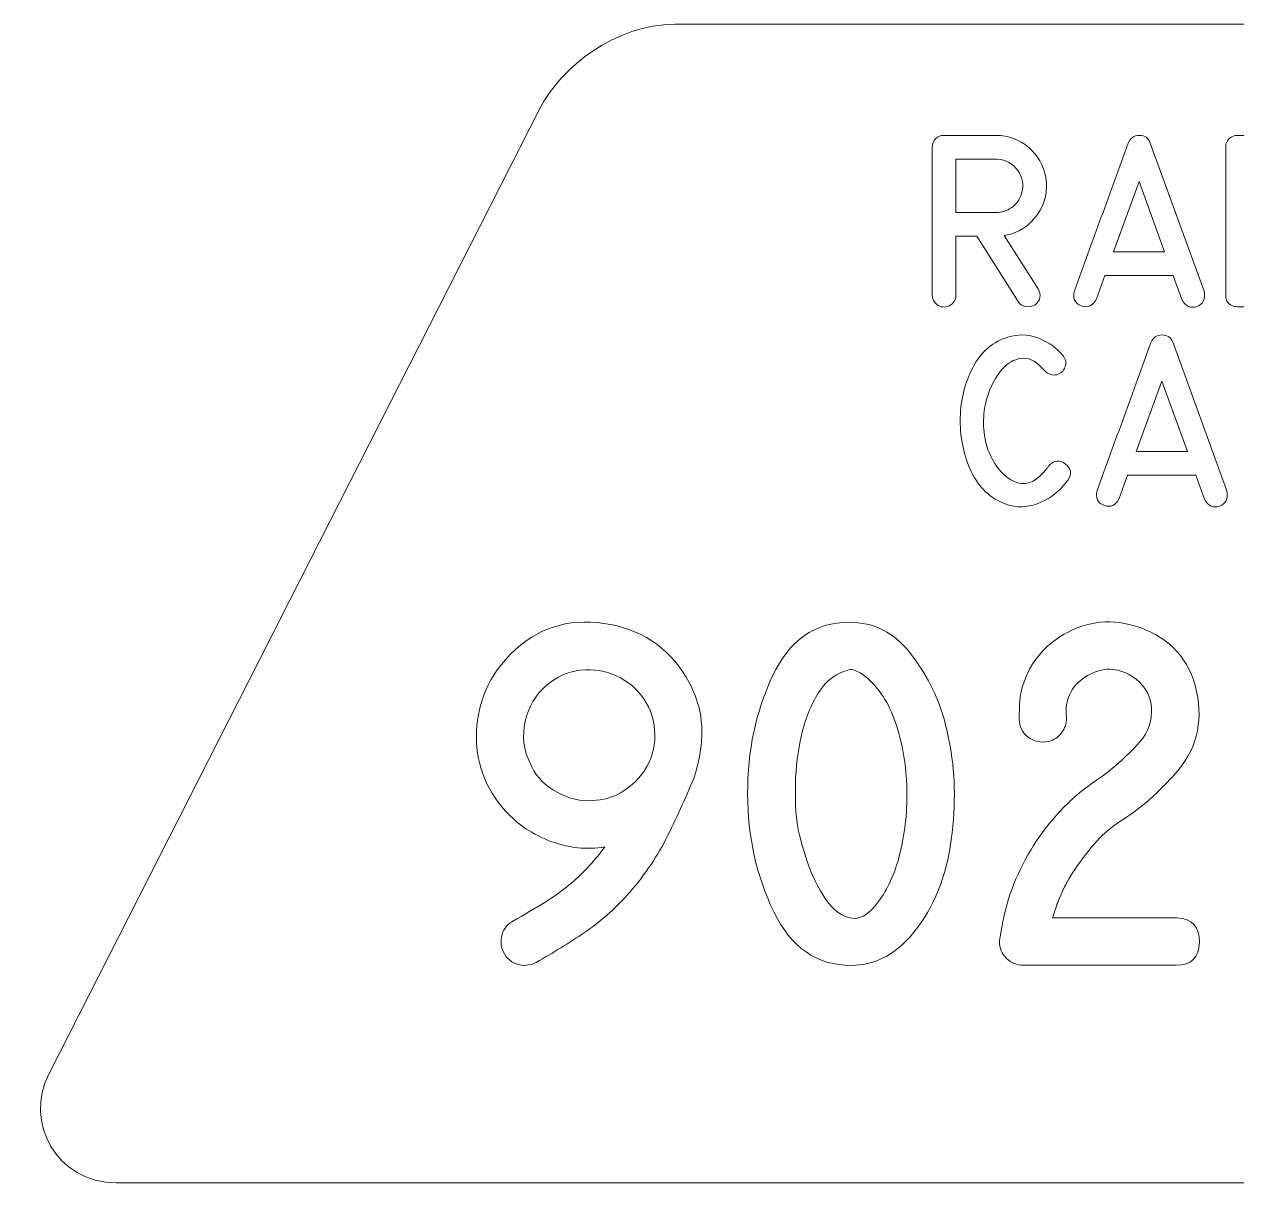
# Model space of a CAD drawing. Header units: millimetres. Extents: x -767 to 123, y -199 to 166.
# Drawn here: x -233.01 to -203.1, y 109.39 to 137.97 of the extents above; entities that cross this region are included whole.
import ezdxf

# ---------------------------------------------------------------- set-up
doc = ezdxf.new("R2010")
doc.units = ezdxf.units.MM
doc.header["$MEASUREMENT"] = 0
doc.layers.add('Cut', color=7, linetype='Continuous')
doc.layers.add('Engrave', color=7, linetype='Continuous', plot=False)

msp = doc.modelspace()

# ---------------------------------------------------------------- linework, layer by layer
at = {"layer": 'Cut', "color": 250, "lineweight": 9}
msp.add_open_spline([(-185.5372, 109.3908), (-185.5372, 109.3908), (-230.7437, 109.3908), (-230.7437, 109.3908), (-230.7437, 109.3908), (-232.2178, 109.3908), (-233.0134, 110.8837), (-232.4091, 112.0717), (-232.4091, 112.0717), (-232.4091, 112.0717), (-220.2926, 135.892), (-220.2926, 135.892), (-220.2926, 135.892), (-219.7696, 136.9202), (-218.4161, 137.9732), (-216.9634, 137.9732), (-216.9634, 137.9732), (-216.9634, 137.9732), (-185.5372, 137.9732), (-185.5372, 137.9732), (-185.5372, 137.9732), (-184.4373, 137.9732), (-183.5374, 137.1155), (-183.5374, 136.0678), (-183.5374, 136.0678), (-183.5374, 136.0678), (-183.5374, 111.2962), (-183.5374, 111.2962), (-183.5374, 111.2962), (-183.5374, 110.2484), (-184.4377, 109.3908), (-185.5372, 109.3908)], degree=3, knots=[0, 0, 0, 0, 0.1111111, 0.1111111, 0.1111111, 0.1111111, 0.2222222, 0.2222222, 0.2222222, 0.2222222, 0.3333333, 0.3333333, 0.3333333, 0.3333333, 0.4444444, 0.4444444, 0.4444444, 0.4444444, 0.5555556, 0.5555556, 0.5555556, 0.5555556, 0.6666667, 0.6666667, 0.6666667, 0.6666667, 0.7777778, 0.7777778, 0.7777778, 0.7777778, 1, 1, 1, 1], dxfattribs=at)
at = {"layer": 'Engrave', "color": 240, "lineweight": 9}
for points, knots in [([(-208.0023, 131.4466), (-207.9141, 131.2907), (-207.9388, 131.1602), (-208.0763, 131.0536), (-208.0763, 131.0536), (-208.1427, 131.0071), (-208.2189, 130.9908), (-208.3049, 131.0064), (-208.3049, 131.0064), (-208.391, 131.0212), (-208.4538, 131.0642), (-208.494, 131.1341), (-208.494, 131.1341), (-208.494, 131.1341), (-209.5128, 132.7448), (-209.5128, 132.7448), (-209.5128, 132.7448), (-209.5128, 132.7448), (-210.03, 132.7448), (-210.03, 132.7448), (-210.03, 132.7448), (-210.03, 132.7448), (-210.03, 131.2893), (-210.03, 131.2893), (-210.03, 131.2893), (-210.03, 131.1693), (-210.0843, 131.0833), (-210.193, 131.0296), (-210.193, 131.0296), (-210.3024, 130.9767), (-210.404, 130.9866), (-210.4992, 131.06), (-210.4992, 131.06), (-210.5747, 131.1164), (-210.6128, 131.1926), (-210.6128, 131.2893), (-210.6128, 131.2893), (-210.6128, 131.2893), (-210.6128, 134.9419), (-210.6128, 134.9419), (-210.6128, 134.9419), (-210.6128, 135.0217), (-210.5846, 135.0901), (-210.5288, 135.1465), (-210.5288, 135.1465), (-210.4731, 135.203), (-210.4047, 135.2312), (-210.3235, 135.2312), (-210.3235, 135.2312), (-210.3235, 135.2312), (-209.0401, 135.2312), (-209.0401, 135.2312), (-209.0401, 135.2312), (-208.7311, 135.2312), (-208.463, 135.1331), (-208.2358, 134.937), (-208.2358, 134.937), (-208.0086, 134.7401), (-207.8668, 134.4911), (-207.8118, 134.1891), (-207.8118, 134.1891), (-207.7539, 133.8653), (-207.8223, 133.5626), (-208.0178, 133.2811), (-208.0178, 133.2811), (-208.2125, 132.9988), (-208.4715, 132.8281), (-208.7939, 132.7674), (-208.7939, 132.7674), (-208.7939, 132.7674), (-208.8334, 132.7611), (-208.8334, 132.7611), (-208.8334, 132.7611), (-208.8334, 132.7611), (-208.0023, 131.4466), (-208.0023, 131.4466)], [0, 0, 0, 0, 0.05, 0.05, 0.05, 0.05, 0.1, 0.1, 0.1, 0.1, 0.15, 0.15, 0.15, 0.15, 0.2, 0.2, 0.2, 0.2, 0.25, 0.25, 0.25, 0.25, 0.3, 0.3, 0.3, 0.3, 0.35, 0.35, 0.35, 0.35, 0.4, 0.4, 0.4, 0.4, 0.45, 0.45, 0.45, 0.45, 0.5, 0.5, 0.5, 0.5, 0.55, 0.55, 0.55, 0.55, 0.6, 0.6, 0.6, 0.6, 0.65, 0.65, 0.65, 0.65, 0.7, 0.7, 0.7, 0.7, 0.75, 0.75, 0.75, 0.75, 0.8, 0.8, 0.8, 0.8, 0.85, 0.85, 0.85, 0.85, 0.9, 0.9, 0.9, 0.9, 1, 1, 1, 1]), ([(-207.102, 131.3965), (-206.8819, 132.0047), (-206.661, 132.6122), (-206.4402, 133.219), (-206.4402, 133.219), (-206.2186, 133.8257), (-205.9971, 134.4332), (-205.7755, 135.0407), (-205.7755, 135.0407), (-205.7297, 135.1663), (-205.6394, 135.2298), (-205.5046, 135.2312), (-205.5046, 135.2312), (-205.3692, 135.2326), (-205.2781, 135.1691), (-205.2316, 135.0407), (-205.2316, 135.0407), (-205.2316, 135.0407), (-203.9065, 131.3867), (-203.9065, 131.3867), (-203.9065, 131.3867), (-203.8656, 131.1919), (-203.9249, 131.067), (-204.0843, 131.0106), (-204.0843, 131.0106), (-204.2445, 130.9535), (-204.3673, 131.012), (-204.4548, 131.1842), (-204.4548, 131.1842), (-204.4548, 131.1842), (-204.6671, 131.7754), (-204.6671, 131.7754), (-204.6671, 131.7754), (-204.6671, 131.7754), (-206.352, 131.7754), (-206.352, 131.7754), (-206.352, 131.7754), (-206.352, 131.7754), (-206.5587, 131.1983), (-206.5587, 131.1983), (-206.5587, 131.1983), (-206.6469, 131.0247), (-206.7725, 130.9683), (-206.9348, 131.0282), (-206.9348, 131.0282), (-207.0978, 131.0875), (-207.1535, 131.211), (-207.102, 131.3965)], [0, 0, 0, 0, 0.0769231, 0.0769231, 0.0769231, 0.0769231, 0.1538462, 0.1538462, 0.1538462, 0.1538462, 0.2307692, 0.2307692, 0.2307692, 0.2307692, 0.3076923, 0.3076923, 0.3076923, 0.3076923, 0.3846154, 0.3846154, 0.3846154, 0.3846154, 0.4615385, 0.4615385, 0.4615385, 0.4615385, 0.5384615, 0.5384615, 0.5384615, 0.5384615, 0.6153846, 0.6153846, 0.6153846, 0.6153846, 0.6923077, 0.6923077, 0.6923077, 0.6923077, 0.7692308, 0.7692308, 0.7692308, 0.7692308, 0.8461538, 0.8461538, 0.8461538, 0.8461538, 1, 1, 1, 1]), ([(-203.0831, 135.2312), (-203.0831, 135.2312), (-202.1095, 135.2312), (-202.1095, 135.2312), (-202.1095, 135.2312), (-201.6255, 135.2312), (-201.2635, 135.0111), (-201.0222, 134.5701), (-201.0222, 134.5701), (-200.7809, 134.1291), (-200.6603, 133.6437), (-200.6603, 133.1146), (-200.6603, 133.1146), (-200.6603, 132.5854), (-200.7816, 132.1007), (-201.0229, 131.6597), (-201.0229, 131.6597), (-201.2649, 131.2187), (-201.6269, 130.9979), (-202.1095, 130.9979), (-202.1095, 130.9979), (-202.1095, 130.9979), (-203.0831, 130.9979), (-203.0831, 130.9979), (-203.0831, 130.9979), (-203.0831, 130.9979), (-203.0789, 130.9979), (-203.0789, 130.9979), (-203.0789, 130.9979), (-203.0789, 130.9979), (-203.0831, 130.9979), (-203.0831, 130.9979), (-203.0831, 130.9979), (-203.1283, 131.005), (-203.153, 131.0092), (-203.1572, 131.0106), (-203.1572, 131.0106), (-203.3004, 131.0445), (-203.3717, 131.1383), (-203.3703, 131.2914), (-203.3703, 131.2914), (-203.3703, 131.2914), (-203.3724, 131.2914), (-203.3724, 131.2914), (-203.3724, 131.2914), (-203.3724, 131.2914), (-203.3703, 134.9419), (-203.3703, 134.9419), (-203.3703, 134.9419), (-203.3717, 134.9462), (-203.3724, 134.9518), (-203.3724, 134.9582), (-203.3724, 134.9582), (-203.3682, 135.0344), (-203.3385, 135.0986), (-203.2828, 135.1515), (-203.2828, 135.1515), (-203.2264, 135.2044), (-203.1593, 135.2312), (-203.081, 135.2312), (-203.081, 135.2312), (-203.081, 135.2312), (-203.0831, 135.2312), (-203.0831, 135.2312)], [0, 0, 0, 0, 0.0588235, 0.0588235, 0.0588235, 0.0588235, 0.1176471, 0.1176471, 0.1176471, 0.1176471, 0.1764706, 0.1764706, 0.1764706, 0.1764706, 0.2352941, 0.2352941, 0.2352941, 0.2352941, 0.2941176, 0.2941176, 0.2941176, 0.2941176, 0.3529412, 0.3529412, 0.3529412, 0.3529412, 0.4117647, 0.4117647, 0.4117647, 0.4117647, 0.4705882, 0.4705882, 0.4705882, 0.4705882, 0.5294118, 0.5294118, 0.5294118, 0.5294118, 0.5882353, 0.5882353, 0.5882353, 0.5882353, 0.6470588, 0.6470588, 0.6470588, 0.6470588, 0.7058824, 0.7058824, 0.7058824, 0.7058824, 0.7647059, 0.7647059, 0.7647059, 0.7647059, 0.8235294, 0.8235294, 0.8235294, 0.8235294, 0.8823529, 0.8823529, 0.8823529, 0.8823529, 1, 1, 1, 1]), ([(-209.0401, 133.3255), (-208.899, 133.3255), (-208.7692, 133.3678), (-208.65, 133.4539), (-208.65, 133.4539), (-208.5307, 133.5393), (-208.451, 133.6508), (-208.4094, 133.7884), (-208.4094, 133.7884), (-208.3445, 134.0007), (-208.3741, 134.1926), (-208.4983, 134.3641), (-208.4983, 134.3641), (-208.6224, 134.5355), (-208.7932, 134.6301), (-209.0105, 134.6484), (-209.0105, 134.6484), (-209.0105, 134.6484), (-210.03, 134.6484), (-210.03, 134.6484), (-210.03, 134.6484), (-210.03, 134.6484), (-210.03, 133.3255), (-210.03, 133.3255), (-210.03, 133.3255), (-210.03, 133.3255), (-209.0401, 133.3255), (-209.0401, 133.3255)], [0, 0, 0, 0, 0.125, 0.125, 0.125, 0.125, 0.25, 0.25, 0.25, 0.25, 0.375, 0.375, 0.375, 0.375, 0.5, 0.5, 0.5, 0.5, 0.625, 0.625, 0.625, 0.625, 0.75, 0.75, 0.75, 0.75, 1, 1, 1, 1]), ([(-204.8781, 132.3561), (-204.8781, 132.3561), (-205.5067, 134.0924), (-205.5067, 134.0924), (-205.5067, 134.0924), (-205.5067, 134.0924), (-206.1389, 132.3561), (-206.1389, 132.3561), (-206.1389, 132.3561), (-206.1389, 132.3561), (-204.8781, 132.3561), (-204.8781, 132.3561)], [0, 0, 0, 0, 0.25, 0.25, 0.25, 0.25, 0.5, 0.5, 0.5, 0.5, 1, 1, 1, 1]), ([(-205.5067, 134.0924), (-205.5067, 134.0924), (-204.8781, 132.3561), (-204.8781, 132.3561), (-204.8781, 132.3561), (-204.8781, 132.3561), (-205.5067, 134.0924), (-205.5067, 134.0924)], [0, 0, 0, 0, 0.3333333, 0.3333333, 0.3333333, 0.3333333, 1, 1, 1, 1]), ([(-207.2608, 126.7357), (-207.2608, 126.7357), (-207.2791, 126.7082), (-207.2791, 126.7082), (-207.2791, 126.7082), (-207.2833, 126.7033), (-207.2869, 126.6983), (-207.2897, 126.6941), (-207.2897, 126.6941), (-207.2918, 126.6898), (-207.2946, 126.6856), (-207.2974, 126.6814), (-207.2974, 126.6814), (-207.4865, 126.4267), (-207.7342, 126.2453), (-208.0411, 126.1367), (-208.0411, 126.1367), (-208.3473, 126.0287), (-208.6493, 126.0485), (-208.947, 126.196), (-208.947, 126.196), (-209.2927, 126.3681), (-209.5467, 126.6602), (-209.709, 127.0723), (-209.709, 127.0723), (-209.8706, 127.4843), (-209.9404, 127.9126), (-209.9179, 128.3571), (-209.9179, 128.3571), (-209.8946, 128.8016), (-209.7775, 129.2094), (-209.5665, 129.5819), (-209.5665, 129.5819), (-209.3548, 129.9537), (-209.0479, 130.1866), (-208.645, 130.2804), (-208.645, 130.2804), (-208.4136, 130.334), (-208.1829, 130.3114), (-207.9529, 130.2134), (-207.9529, 130.2134), (-207.7229, 130.1146), (-207.5338, 129.9763), (-207.3863, 129.7985), (-207.3863, 129.7985), (-207.3849, 129.7985), (-207.3814, 129.7943), (-207.3765, 129.7844), (-207.3765, 129.7844), (-207.313, 129.7018), (-207.2996, 129.6108), (-207.337, 129.5128), (-207.337, 129.5128), (-207.3744, 129.414), (-207.4421, 129.3526), (-207.5416, 129.3272), (-207.5416, 129.3272), (-207.6474, 129.2997), (-207.7455, 129.3314), (-207.8351, 129.4224), (-207.8351, 129.4224), (-208.0199, 129.6376), (-208.1977, 129.7406), (-208.3685, 129.7329), (-208.3685, 129.7329), (-208.5392, 129.7244), (-208.6923, 129.6539), (-208.8271, 129.5219), (-208.8271, 129.5219), (-208.9625, 129.3893), (-209.0747, 129.2199), (-209.1643, 129.0132), (-209.1643, 129.0132), (-209.2539, 128.8065), (-209.309, 128.6132), (-209.3294, 128.4326), (-209.3294, 128.4326), (-209.3541, 128.2315), (-209.352, 128.029), (-209.3224, 127.8258), (-209.3224, 127.8258), (-209.2927, 127.6226), (-209.2307, 127.4314), (-209.1354, 127.2522), (-209.1354, 127.2522), (-208.9696, 126.9382), (-208.7615, 126.7414), (-208.5103, 126.6623), (-208.5103, 126.6623), (-208.2584, 126.5826), (-208.0129, 126.7033), (-207.773, 127.0229), (-207.773, 127.0229), (-207.7617, 127.0363), (-207.749, 127.0546), (-207.7335, 127.0765), (-207.7335, 127.0765), (-207.6044, 127.2197), (-207.4675, 127.2345), (-207.3236, 127.1209), (-207.3236, 127.1209), (-207.1796, 127.0073), (-207.1585, 126.8789), (-207.2608, 126.7357)], [0, 0, 0, 0, 0.037037, 0.037037, 0.037037, 0.037037, 0.0740741, 0.0740741, 0.0740741, 0.0740741, 0.1111111, 0.1111111, 0.1111111, 0.1111111, 0.1481481, 0.1481481, 0.1481481, 0.1481481, 0.1851852, 0.1851852, 0.1851852, 0.1851852, 0.2222222, 0.2222222, 0.2222222, 0.2222222, 0.2592593, 0.2592593, 0.2592593, 0.2592593, 0.2962963, 0.2962963, 0.2962963, 0.2962963, 0.3333333, 0.3333333, 0.3333333, 0.3333333, 0.3703704, 0.3703704, 0.3703704, 0.3703704, 0.4074074, 0.4074074, 0.4074074, 0.4074074, 0.4444444, 0.4444444, 0.4444444, 0.4444444, 0.4814815, 0.4814815, 0.4814815, 0.4814815, 0.5185185, 0.5185185, 0.5185185, 0.5185185, 0.5555556, 0.5555556, 0.5555556, 0.5555556, 0.5925926, 0.5925926, 0.5925926, 0.5925926, 0.6296296, 0.6296296, 0.6296296, 0.6296296, 0.6666667, 0.6666667, 0.6666667, 0.6666667, 0.7037037, 0.7037037, 0.7037037, 0.7037037, 0.7407407, 0.7407407, 0.7407407, 0.7407407, 0.7777778, 0.7777778, 0.7777778, 0.7777778, 0.8148148, 0.8148148, 0.8148148, 0.8148148, 0.8518519, 0.8518519, 0.8518519, 0.8518519, 0.8888889, 0.8888889, 0.8888889, 0.8888889, 0.9259259, 0.9259259, 0.9259259, 0.9259259, 1, 1, 1, 1]), ([(-206.5418, 126.4725), (-206.3217, 127.0807), (-206.1008, 127.6882), (-205.88, 128.295), (-205.88, 128.295), (-205.6584, 128.9017), (-205.4369, 129.5092), (-205.2153, 130.1167), (-205.2153, 130.1167), (-205.1695, 130.2423), (-205.0792, 130.3058), (-204.9444, 130.3072), (-204.9444, 130.3072), (-204.809, 130.3086), (-204.7179, 130.2451), (-204.6714, 130.1167), (-204.6714, 130.1167), (-204.6714, 130.1167), (-203.3463, 126.4627), (-203.3463, 126.4627), (-203.3463, 126.4627), (-203.3054, 126.2679), (-203.3647, 126.143), (-203.5241, 126.0866), (-203.5241, 126.0866), (-203.6843, 126.0295), (-203.8071, 126.088), (-203.8946, 126.2602), (-203.8946, 126.2602), (-203.8946, 126.2602), (-204.1069, 126.8514), (-204.1069, 126.8514), (-204.1069, 126.8514), (-204.1069, 126.8514), (-205.7918, 126.8514), (-205.7918, 126.8514), (-205.7918, 126.8514), (-205.7918, 126.8514), (-205.9985, 126.2743), (-205.9985, 126.2743), (-205.9985, 126.2743), (-206.0867, 126.1007), (-206.2123, 126.0443), (-206.3746, 126.1042), (-206.3746, 126.1042), (-206.5376, 126.1635), (-206.5933, 126.287), (-206.5418, 126.4725)], [0, 0, 0, 0, 0.0769231, 0.0769231, 0.0769231, 0.0769231, 0.1538462, 0.1538462, 0.1538462, 0.1538462, 0.2307692, 0.2307692, 0.2307692, 0.2307692, 0.3076923, 0.3076923, 0.3076923, 0.3076923, 0.3846154, 0.3846154, 0.3846154, 0.3846154, 0.4615385, 0.4615385, 0.4615385, 0.4615385, 0.5384615, 0.5384615, 0.5384615, 0.5384615, 0.6153846, 0.6153846, 0.6153846, 0.6153846, 0.6923077, 0.6923077, 0.6923077, 0.6923077, 0.7692308, 0.7692308, 0.7692308, 0.7692308, 0.8461538, 0.8461538, 0.8461538, 0.8461538, 1, 1, 1, 1]), ([(-204.3179, 127.4321), (-204.3179, 127.4321), (-204.9465, 129.1684), (-204.9465, 129.1684), (-204.9465, 129.1684), (-204.9465, 129.1684), (-205.5787, 127.4321), (-205.5787, 127.4321), (-205.5787, 127.4321), (-205.5787, 127.4321), (-204.3179, 127.4321), (-204.3179, 127.4321)], [0, 0, 0, 0, 0.25, 0.25, 0.25, 0.25, 0.5, 0.5, 0.5, 0.5, 1, 1, 1, 1]), ([(-204.9465, 129.1684), (-204.9465, 129.1684), (-204.3179, 127.4321), (-204.3179, 127.4321), (-204.3179, 127.4321), (-204.3179, 127.4321), (-204.9465, 129.1684), (-204.9465, 129.1684)], [0, 0, 0, 0, 0.3333333, 0.3333333, 0.3333333, 0.3333333, 1, 1, 1, 1]), ([(-220.3821, 114.8279), (-220.55, 114.7446), (-220.7137, 114.7319), (-220.8746, 114.7898), (-220.8746, 114.7898), (-221.034, 114.8476), (-221.1483, 114.9648), (-221.2175, 115.1412), (-221.2175, 115.1412), (-221.2527, 115.2329), (-221.257, 115.3486), (-221.2302, 115.4897), (-221.2302, 115.4897), (-221.216, 115.5856), (-221.1582, 115.6816), (-221.0566, 115.779), (-221.0566, 115.779), (-221.0481, 115.786), (-221.0143, 115.81), (-220.9564, 115.8481), (-220.9564, 115.8481), (-220.6897, 115.9977), (-220.4287, 116.1501), (-220.1732, 116.3081), (-220.1732, 116.3081), (-219.9178, 116.4648), (-219.6737, 116.6454), (-219.4395, 116.8486), (-219.4395, 116.8486), (-219.1911, 117.0645), (-218.9414, 117.3396), (-218.6874, 117.6755), (-218.6874, 117.6755), (-219.1304, 117.6021), (-219.5764, 117.6473), (-220.0223, 117.8138), (-220.0223, 117.8138), (-220.4696, 117.9817), (-220.8407, 118.2301), (-221.1384, 118.5602), (-221.1384, 118.5602), (-221.6493, 119.1289), (-221.8877, 119.7837), (-221.8539, 120.5259), (-221.8539, 120.5259), (-221.8214, 121.2696), (-221.5378, 121.9074), (-221.0058, 122.4422), (-221.0058, 122.4422), (-220.3779, 123.0715), (-219.6145, 123.3199), (-218.7142, 123.1915), (-218.7142, 123.1915), (-217.8139, 123.0617), (-217.138, 122.62), (-216.6864, 121.8679), (-216.6864, 121.8679), (-216.4437, 121.4629), (-216.3153, 121.0551), (-216.2998, 120.6459), (-216.2998, 120.6459), (-216.2843, 120.2366), (-216.3478, 119.8189), (-216.4875, 119.3914), (-216.4875, 119.3914), (-216.7005, 118.8707), (-216.9319, 118.3641), (-217.1817, 117.8716), (-217.1817, 117.8716), (-217.4329, 117.3806), (-217.7518, 116.9191), (-218.137, 116.4888), (-218.137, 116.4888), (-218.4602, 116.1317), (-218.8115, 115.8227), (-219.1911, 115.5659), (-219.1911, 115.5659), (-219.5721, 115.3077), (-219.9686, 115.0621), (-220.3821, 114.8279)], [0, 0, 0, 0, 0.047619, 0.047619, 0.047619, 0.047619, 0.0952381, 0.0952381, 0.0952381, 0.0952381, 0.1428571, 0.1428571, 0.1428571, 0.1428571, 0.1904762, 0.1904762, 0.1904762, 0.1904762, 0.2380952, 0.2380952, 0.2380952, 0.2380952, 0.2857143, 0.2857143, 0.2857143, 0.2857143, 0.3333333, 0.3333333, 0.3333333, 0.3333333, 0.3809524, 0.3809524, 0.3809524, 0.3809524, 0.4285714, 0.4285714, 0.4285714, 0.4285714, 0.4761905, 0.4761905, 0.4761905, 0.4761905, 0.5238095, 0.5238095, 0.5238095, 0.5238095, 0.5714286, 0.5714286, 0.5714286, 0.5714286, 0.6190476, 0.6190476, 0.6190476, 0.6190476, 0.6666667, 0.6666667, 0.6666667, 0.6666667, 0.7142857, 0.7142857, 0.7142857, 0.7142857, 0.7619048, 0.7619048, 0.7619048, 0.7619048, 0.8095238, 0.8095238, 0.8095238, 0.8095238, 0.8571429, 0.8571429, 0.8571429, 0.8571429, 0.9047619, 0.9047619, 0.9047619, 0.9047619, 1, 1, 1, 1]), ([(-208.3652, 114.7573), (-208.5275, 114.7573), (-208.6657, 114.8138), (-208.78, 114.9267), (-208.78, 114.9267), (-208.8943, 115.0396), (-208.9522, 115.1793), (-208.9522, 115.3444), (-208.9522, 115.3444), (-208.9522, 115.35), (-208.9381, 115.4375), (-208.9085, 115.6068), (-208.9085, 115.6068), (-208.8802, 115.7761), (-208.8633, 115.8735), (-208.8577, 115.8989), (-208.8577, 115.8989), (-208.7165, 116.5734), (-208.4428, 117.2155), (-208.0364, 117.8251), (-208.0364, 117.8251), (-207.63, 118.4332), (-207.1389, 118.9328), (-206.5632, 119.3208), (-206.5632, 119.3208), (-206.3586, 119.4591), (-206.1737, 119.6031), (-206.0072, 119.7526), (-206.0072, 119.7526), (-205.8393, 119.9036), (-205.67, 120.0729), (-205.4964, 120.2592), (-205.4964, 120.2592), (-205.2735, 120.5132), (-205.1761, 120.8011), (-205.2043, 121.1242), (-205.2043, 121.1242), (-205.234, 121.4459), (-205.3934, 121.7014), (-205.6855, 121.889), (-205.6855, 121.889), (-206.0439, 122.112), (-206.408, 122.1176), (-206.7777, 121.9046), (-206.7777, 121.9046), (-207.1474, 121.6929), (-207.3238, 121.3754), (-207.3069, 120.9549), (-207.3069, 120.9549), (-207.3069, 120.9464), (-207.3054, 120.9365), (-207.304, 120.9281), (-207.304, 120.9281), (-207.304, 120.9182), (-207.3026, 120.9083), (-207.3026, 120.8999), (-207.3026, 120.8999), (-207.2857, 120.7743), (-207.3167, 120.6501), (-207.3943, 120.5301), (-207.3943, 120.5301), (-207.4705, 120.4102), (-207.5693, 120.3326), (-207.6864, 120.2973), (-207.6864, 120.2973), (-207.8685, 120.2395), (-208.0378, 120.2564), (-208.193, 120.3509), (-208.193, 120.3509), (-208.3497, 120.4441), (-208.4386, 120.5824), (-208.4597, 120.7644), (-208.4597, 120.7644), (-208.4682, 120.7884), (-208.4696, 120.8914), (-208.4625, 121.0706), (-208.4625, 121.0706), (-208.4555, 121.2498), (-208.4484, 121.3542), (-208.44, 121.3839), (-208.44, 121.3839), (-208.3158, 122.0626), (-207.9588, 122.5734), (-207.3704, 122.9163), (-207.3704, 122.9163), (-206.7819, 123.2592), (-206.161, 123.3185), (-205.5091, 123.0955), (-205.5091, 123.0955), (-204.7344, 122.826), (-204.2617, 122.2983), (-204.091, 121.5123), (-204.091, 121.5123), (-203.9202, 120.7263), (-204.1037, 120.0405), (-204.6441, 119.4535), (-204.6441, 119.4535), (-204.7542, 119.3349), (-204.8657, 119.2192), (-204.9771, 119.1049), (-204.9771, 119.1049), (-205.0886, 118.9892), (-205.2086, 118.8806), (-205.3341, 118.7761), (-205.3341, 118.7761), (-205.5331, 118.6096), (-205.7419, 118.4572), (-205.9607, 118.3161), (-205.9607, 118.3161), (-206.1808, 118.1764), (-206.3769, 118.0113), (-206.5505, 117.8208), (-206.5505, 117.8208), (-206.7481, 117.6007), (-206.9357, 117.358), (-207.1107, 117.0927), (-207.1107, 117.0927), (-207.2857, 116.8288), (-207.424, 116.5565), (-207.5256, 116.2785), (-207.5256, 116.2785), (-207.534, 116.2616), (-207.5552, 116.2009), (-207.5905, 116.0965), (-207.5905, 116.0965), (-207.6244, 115.992), (-207.6413, 115.9356), (-207.6413, 115.9271), (-207.6413, 115.9271), (-207.6413, 115.9271), (-204.5736, 115.9271), (-204.5736, 115.9271), (-204.5736, 115.9271), (-204.194, 115.9017), (-204.0091, 115.7014), (-204.0204, 115.3232), (-204.0204, 115.3232), (-204.0317, 114.9464), (-204.2222, 114.7573), (-204.5947, 114.7573), (-204.5947, 114.7573), (-204.5947, 114.7573), (-208.3652, 114.7573), (-208.3652, 114.7573)], [0, 0, 0, 0, 0.027027, 0.027027, 0.027027, 0.027027, 0.0540541, 0.0540541, 0.0540541, 0.0540541, 0.0810811, 0.0810811, 0.0810811, 0.0810811, 0.1081081, 0.1081081, 0.1081081, 0.1081081, 0.1351351, 0.1351351, 0.1351351, 0.1351351, 0.1621622, 0.1621622, 0.1621622, 0.1621622, 0.1891892, 0.1891892, 0.1891892, 0.1891892, 0.2162162, 0.2162162, 0.2162162, 0.2162162, 0.2432432, 0.2432432, 0.2432432, 0.2432432, 0.2702703, 0.2702703, 0.2702703, 0.2702703, 0.2972973, 0.2972973, 0.2972973, 0.2972973, 0.3243243, 0.3243243, 0.3243243, 0.3243243, 0.3513514, 0.3513514, 0.3513514, 0.3513514, 0.3783784, 0.3783784, 0.3783784, 0.3783784, 0.4054054, 0.4054054, 0.4054054, 0.4054054, 0.4324324, 0.4324324, 0.4324324, 0.4324324, 0.4594595, 0.4594595, 0.4594595, 0.4594595, 0.4864865, 0.4864865, 0.4864865, 0.4864865, 0.5135135, 0.5135135, 0.5135135, 0.5135135, 0.5405405, 0.5405405, 0.5405405, 0.5405405, 0.5675676, 0.5675676, 0.5675676, 0.5675676, 0.5945946, 0.5945946, 0.5945946, 0.5945946, 0.6216216, 0.6216216, 0.6216216, 0.6216216, 0.6486486, 0.6486486, 0.6486486, 0.6486486, 0.6756757, 0.6756757, 0.6756757, 0.6756757, 0.7027027, 0.7027027, 0.7027027, 0.7027027, 0.7297297, 0.7297297, 0.7297297, 0.7297297, 0.7567568, 0.7567568, 0.7567568, 0.7567568, 0.7837838, 0.7837838, 0.7837838, 0.7837838, 0.8108108, 0.8108108, 0.8108108, 0.8108108, 0.8378378, 0.8378378, 0.8378378, 0.8378378, 0.8648649, 0.8648649, 0.8648649, 0.8648649, 0.8918919, 0.8918919, 0.8918919, 0.8918919, 0.9189189, 0.9189189, 0.9189189, 0.9189189, 0.9459459, 0.9459459, 0.9459459, 0.9459459, 1, 1, 1, 1]), ([(-212.6648, 123.2197), (-212.0467, 123.2197), (-211.543, 122.9629), (-211.1507, 122.4507), (-211.1507, 122.4507), (-210.7598, 121.9384), (-210.4889, 121.4177), (-210.3365, 120.8886), (-210.3365, 120.8886), (-210.273, 120.6571), (-210.2179, 120.4144), (-210.1714, 120.1604), (-210.1714, 120.1604), (-210.0303, 119.4083), (-210.0303, 118.5842), (-210.17, 117.6882), (-210.17, 117.6882), (-210.3083, 116.7921), (-210.6385, 116.0499), (-211.1592, 115.4601), (-211.1592, 115.4601), (-211.5783, 114.9888), (-212.0637, 114.7531), (-212.614, 114.7531), (-212.614, 114.7531), (-213.4607, 114.7531), (-214.0971, 115.1948), (-214.5218, 116.0767), (-214.5218, 116.0767), (-214.948, 116.9586), (-215.1639, 117.9281), (-215.1667, 118.9864), (-215.1667, 118.9864), (-215.1709, 120.0447), (-214.9649, 121.0156), (-214.55, 121.8975), (-214.55, 121.8975), (-214.1338, 122.7794), (-213.5044, 123.2197), (-212.6648, 123.2197)], [0, 0, 0, 0, 0.0909091, 0.0909091, 0.0909091, 0.0909091, 0.1818182, 0.1818182, 0.1818182, 0.1818182, 0.2727273, 0.2727273, 0.2727273, 0.2727273, 0.3636364, 0.3636364, 0.3636364, 0.3636364, 0.4545455, 0.4545455, 0.4545455, 0.4545455, 0.5454545, 0.5454545, 0.5454545, 0.5454545, 0.6363636, 0.6363636, 0.6363636, 0.6363636, 0.7272727, 0.7272727, 0.7272727, 0.7272727, 0.8181818, 0.8181818, 0.8181818, 0.8181818, 1, 1, 1, 1]), ([(-217.4555, 120.4328), (-217.4583, 120.7785), (-217.55, 121.0777), (-217.7306, 121.3331), (-217.7306, 121.3331), (-217.9113, 121.5871), (-218.1356, 121.7761), (-218.4065, 121.8989), (-218.4065, 121.8989), (-218.6761, 122.0217), (-218.9668, 122.0682), (-219.2786, 122.0372), (-219.2786, 122.0372), (-219.5905, 122.0076), (-219.8755, 121.8806), (-220.1337, 121.6576), (-220.1337, 121.6576), (-220.399, 121.4304), (-220.5712, 121.1355), (-220.653, 120.77), (-220.653, 120.77), (-220.7349, 120.4046), (-220.6968, 120.0673), (-220.5387, 119.7554), (-220.5387, 119.7554), (-220.4315, 119.4775), (-220.2367, 119.2503), (-219.9545, 119.0767), (-219.9545, 119.0767), (-219.6723, 118.9031), (-219.3859, 118.8171), (-219.0966, 118.8171), (-219.0966, 118.8171), (-218.8271, 118.8171), (-218.5914, 118.8665), (-218.3938, 118.9652), (-218.3938, 118.9652), (-218.1102, 119.1092), (-217.883, 119.3095), (-217.7123, 119.565), (-217.7123, 119.565), (-217.5401, 119.8218), (-217.4555, 120.111), (-217.4555, 120.4328)], [0, 0, 0, 0, 0.0833333, 0.0833333, 0.0833333, 0.0833333, 0.1666667, 0.1666667, 0.1666667, 0.1666667, 0.25, 0.25, 0.25, 0.25, 0.3333333, 0.3333333, 0.3333333, 0.3333333, 0.4166667, 0.4166667, 0.4166667, 0.4166667, 0.5, 0.5, 0.5, 0.5, 0.5833333, 0.5833333, 0.5833333, 0.5833333, 0.6666667, 0.6666667, 0.6666667, 0.6666667, 0.75, 0.75, 0.75, 0.75, 0.8333333, 0.8333333, 0.8333333, 0.8333333, 1, 1, 1, 1]), ([(-212.6352, 122.0499), (-212.9625, 121.9836), (-213.2236, 121.7959), (-213.4141, 121.4869), (-213.4141, 121.4869), (-213.606, 121.1792), (-213.7471, 120.8279), (-213.8388, 120.4328), (-213.8388, 120.4328), (-213.9291, 120.0391), (-213.9785, 119.6412), (-213.987, 119.239), (-213.987, 119.239), (-213.9955, 118.8368), (-213.9799, 118.5094), (-213.9418, 118.2583), (-213.9418, 118.2583), (-213.908, 118.0212), (-213.8304, 117.7164), (-213.7062, 117.3425), (-213.7062, 117.3425), (-213.582, 116.9699), (-213.4254, 116.6482), (-213.2363, 116.3801), (-213.2363, 116.3801), (-213.0486, 116.1106), (-212.8327, 115.9568), (-212.59, 115.9173), (-212.59, 115.9173), (-212.3473, 115.8763), (-212.0891, 116.0725), (-211.8167, 116.5015), (-211.8167, 116.5015), (-211.6093, 116.8331), (-211.4555, 117.2536), (-211.3539, 117.763), (-211.3539, 117.763), (-211.2523, 118.2724), (-211.2156, 118.7931), (-211.2466, 119.3251), (-211.2466, 119.3251), (-211.2763, 119.857), (-211.3779, 120.3594), (-211.55, 120.8307), (-211.55, 120.8307), (-211.7222, 121.302), (-211.9762, 121.6647), (-212.3134, 121.9215), (-212.3134, 121.9215), (-212.415, 121.9935), (-212.511, 122.0358), (-212.6027, 122.0499), (-212.6027, 122.0499), (-212.6055, 122.0499), (-212.6084, 122.0499), (-212.6126, 122.0499), (-212.6126, 122.0499), (-212.6168, 122.0499), (-212.6239, 122.0499), (-212.6352, 122.0499)], [0, 0, 0, 0, 0.0625, 0.0625, 0.0625, 0.0625, 0.125, 0.125, 0.125, 0.125, 0.1875, 0.1875, 0.1875, 0.1875, 0.25, 0.25, 0.25, 0.25, 0.3125, 0.3125, 0.3125, 0.3125, 0.375, 0.375, 0.375, 0.375, 0.4375, 0.4375, 0.4375, 0.4375, 0.5, 0.5, 0.5, 0.5, 0.5625, 0.5625, 0.5625, 0.5625, 0.625, 0.625, 0.625, 0.625, 0.6875, 0.6875, 0.6875, 0.6875, 0.75, 0.75, 0.75, 0.75, 0.8125, 0.8125, 0.8125, 0.8125, 0.875, 0.875, 0.875, 0.875, 1, 1, 1, 1])]:
    msp.add_open_spline(points, degree=3, knots=knots, dxfattribs=at)

doc.saveas('drawing.dxf')
